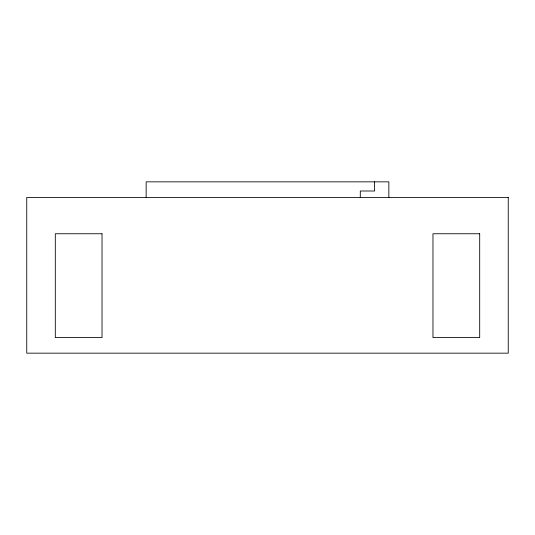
<?xml version="1.0" encoding="UTF-8"?>
<svg xmlns="http://www.w3.org/2000/svg" width="535" height="535" viewBox="0 0 535 535"><rect width="100%" height="100%" fill="white"/><g stroke="black" fill="none" stroke-linecap="round" stroke-linejoin="round"><path stroke-width="0.8" d="M388.851 197.669L388.851 181.84L146.149 181.84L146.149 197.669M374.574 181.84L374.574 191.002L360.296 191.002L360.296 197.669M508.25 197.415L26.75 197.415L26.75 353.16L508.25 353.16L508.25 197.415M102.024 233.755L55.306 233.755L55.306 337.585L102.024 337.585L102.024 233.755M479.694 233.755L432.976 233.755L432.976 337.585L479.694 337.585L479.694 233.755"/></g></svg>
